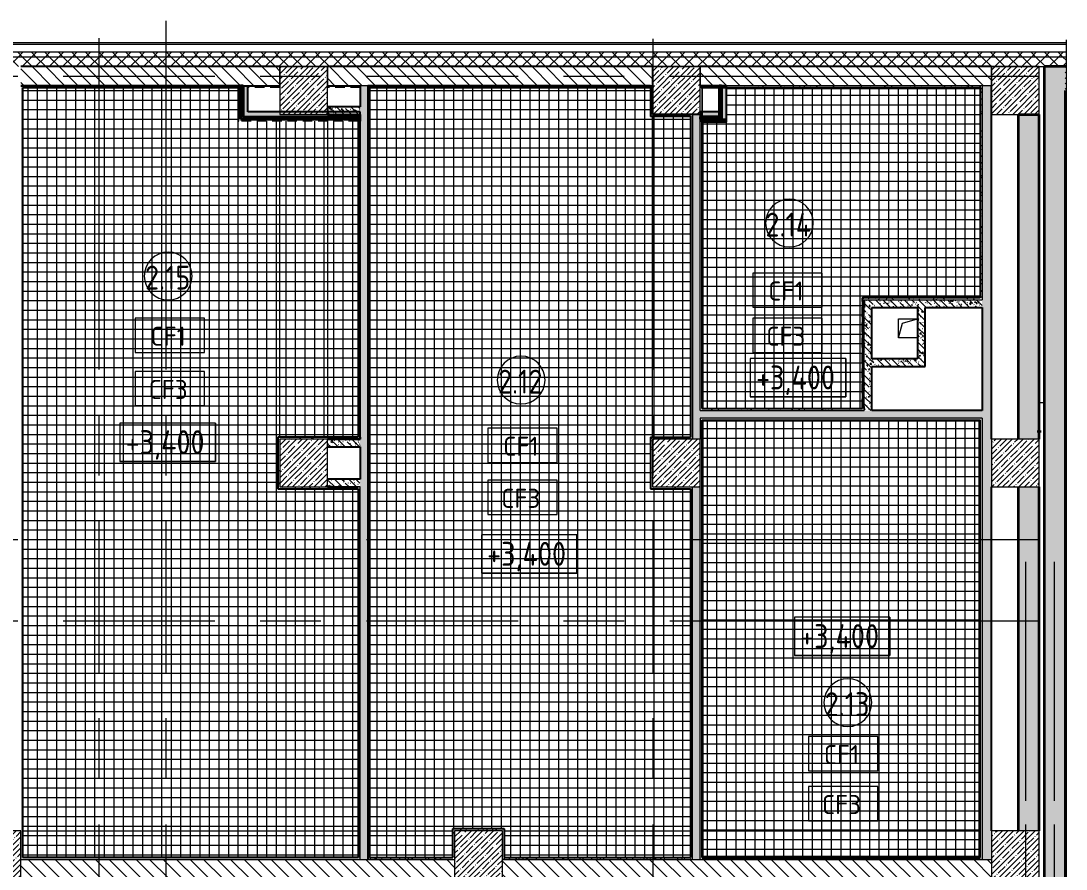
# Model space of a CAD drawing. Header units: millimetres. Extents: x 35146 to 234858, y -8553 to 29000.
# Drawn here: x 74040 to 84981, y 18700 to 27578 of the extents above; entities that cross this region are included whole.
import ezdxf

# ---------------------------------------------------------------- set-up
doc = ezdxf.new("R2010")
doc.units = ezdxf.units.MM
doc.linetypes.add('200_ШТРИХ__ш1_п0_6_', pattern=[160, 100, -60])
doc.linetypes.add('Осевая', pattern=[3175, 635, -476.25, 1587.5, -476.25])
for name, color, linetype, lineweight in [('0-1', 7, 'Continuous', 9), ('A-AREA-IDEN', 7, 'Continuous', 9), ('A-CLNG-IDEN', 7, 'Continuous', 9), ('A-DETL-GENF', 7, 'Continuous', 9), ('A-DETL-MBND', 7, '200_ШТРИХ__ш1_п0_6_', 9), ('A-FLOR', 7, 'Continuous', 9), ('A-WALL', 7, 'Continuous', 9), ('G-ANNO-DIMS', 7, 'Continuous', 9), ('I-WALL', 7, 'Continuous', 9), ('S-COLS', 7, 'Continuous', 9), ('Оси', 7, 'Continuous', 9), ('Оси-2', 7, 'Осевая', 9)]:
    doc.layers.add(name, color=color, linetype=linetype, lineweight=lineweight)
for name, color, linetype, lineweight, true_color in [('A-WALL-1', 7, 'Continuous', 25, 0x3c3c3c), ('A-WALL-2', 7, 'Continuous', 13, 0x3c3c3c), ('A-WALL-3', 7, 'Continuous', 35, 0x3c3c3c), ('A-WALL-FNSH-1', 7, 'Continuous', 9, 0x3c3c3c), ('A-WALL-FNSH-2', 7, 'Continuous', 13, 0x3c3c3c)]:
    doc.layers.add(name, color=color, linetype=linetype, lineweight=lineweight, true_color=true_color)
doc.styles.add('GOST Common', font='GOST_Common.ttf', dxfattribs={"width": 0.9, "height": 250})
doc.styles.add('GOST Common_1', font='GOST_Common.ttf', dxfattribs={"height": 200})
pattern_1 = [(45, (0, 0), (-57.02463, 57.02463), []), (45, (57.025, 0), (-57.02463, 57.02463), [100.806, -20.161, 3.353, -16.808])]
pattern_2 = [(135, (0, 0), (-70.71068, -70.71068), [])]
pattern_3 = [(135, (0, 0), (-75.43415, -75.43415), [106.68, -17.78, 3.556, -17.78]), (135, (0, 75.39), (-75.43415, -75.43415), []), (50, (0, 0), (127.52922, -11.15758), [13.335, -146.685]), (355, (0, 0), (-24.66966, 133.74002), [10.668, -117.348]), (100.451, (10.63, -0.93), (102.85973, 122.58178), [11.333, -124.663]), (46.184, (0, 35.56), (189.75516, -29.43036), [20.002, -220.027]), (96.636, (15.81, 33.1), (166.1822, 173.1996), [17, -186.995]), (351.184, (0, 35.56), (166.18393, 173.19757), [16.002, -176.022]), (21, (17.78, 26.67), (106.13027, -71.58603), [13.335, -146.685]), (326, (17.78, 26.67), (43.26188, 128.93175), [10.668, -117.348]), (71.451, (26.62, 20.7), (149.39198, 57.34505), [11.333, -124.663]), (37.5, (0, 0), (2.162228, 59.188357), [3.353, -112.573, 3.353, -115.773, -117.793]), (37.5, (0, 0), (2.162228, 59.188357), [-235.052, 3.353, -114.44]), (7.5, (0, 0), (46.773857, 70.126152), [3.353, -64.567, 3.353, -109.906, -44.894]), (7.5, (0, 0), (46.773857, 70.126152), [-181.178, 3.353, -41.542]), (327.5, (-39.65, 0), (94.91367, -4.010093), [3.353, -41.097, 3.353, -135.331, -184.023]), (327.5, (-39.65, 0), (94.91367, -4.010093), [-183.134, 3.353, -180.67]), (317.5, (-57.43, 0), (103.69057, 17.79882), [3.353, -54.432, 3.353, -88.748, -130.683]), (317.5, (-57.43, 0), (103.69057, 17.79882), [-149.885, 3.353, -127.33])]
pattern_4 = [(45, (0, 0), (-70.71068, 70.71068), []), (135, (0, 0), (-70.71068, -70.71068), [])]
pattern_5 = [(0, (0, 0), (121.92, 30.48), [10.058, -81.382, 10.058, -81.382, -487.68]), (0, (0, 0), (121.92, 30.48), [-182.88, 10.058, -172.822, 10.058, -81.382, -213.36]), (0, (0, 0), (121.92, 30.48), [-457.2, 10.058, -50.902, 10.058, -142.342]), (120, (45.72, 15.24), (-87.356454, 90.345817), [10.058, -81.382, 10.058, -81.382, -487.68]), (120, (45.72, 15.24), (-87.356454, 90.345817), [-182.88, 10.058, -172.822, 10.058, -81.382, -213.36]), (120, (45.72, 15.24), (-87.356454, 90.345817), [-457.2, 10.058, -50.902, 10.058, -142.342]), (240, (60.96, 76.2), (-34.563546, -120.825817), [10.058, -81.382, 10.058, -81.382, -487.68]), (240, (60.96, 76.2), (-34.563546, -120.825817), [-182.88, 10.058, -172.822, 10.058, -81.382, -213.36]), (240, (60.96, 76.2), (-34.563546, -120.825817), [-457.2, 10.058, -50.902, 10.058, -142.342])]
pattern_6 = [(45, (0, 0), (-106.06602, 106.06602), []), (135, (0, 0), (-106.06602, -106.06602), [])]

# ---------------------------------------------------------------- blocks, each defined once
blk = doc.blocks.new('BSC_Колонна _Прямоугольная - 500х500-23287078-План потолков с обозначением видов отделки и геометрии 2 этажа в осях 12-23')
at = {"layer": 'S-COLS'}
h = blk.add_hatch(dxfattribs=at)
h.set_pattern_fill('FP_18', color=256, style=0, pattern_type=2)
h.set_pattern_definition([(45, (-84450, -22950), (-57.02463, 57.02463), []), (45, (-84392.975, -22950), (-57.02463, 57.02463), [100.806, -20.161, 3.353, -16.808])])
h.paths.add_polyline_path([(-250, -250), (250, -250), (250, 250), (-250, 250)])
for p, q in [((250, 250), (-250, 250)), ((-250, 250), (-250, -250)), ((250, -250), (250, 250)), ((-250, -250), (250, -250))]:
    blk.add_line(p, q, dxfattribs=at)
blk = doc.blocks.new('BSC_Колонна _Прямоугольная - 500х500-V21-План потолков с обозначением видов отделки и геометрии 2 этажа в осях 12-23')
at = {"layer": 'S-COLS'}
h = blk.add_hatch(dxfattribs=at)
h.set_pattern_fill('FP_30', color=256, style=0, pattern_type=2)
h.set_pattern_definition([(45, (-77000, -22950), (-57.02463, 57.02463), []), (45, (-76942.975, -22950), (-57.02463, 57.02463), [100.806, -20.161, 3.353, -16.808])])
h.paths.add_polyline_path([(-250, -250), (250, -250), (250, 250), (-250, 250)])
for p, q in [((250, 250), (-250, 250)), ((-250, 250), (-250, -250)), ((250, -250), (250, 250)), ((-250, -250), (250, -250))]:
    blk.add_line(p, q, dxfattribs=at)
blk = doc.blocks.new('BSC_Колонна _Прямоугольная - 500х500-V30-План потолков с обозначением видов отделки и геометрии 2 этажа в осях 12-23')
at = {"layer": 'S-COLS'}
h = blk.add_hatch(dxfattribs=at)
h.set_pattern_fill('FP_39', color=256, style=0, pattern_type=2)
h.set_pattern_definition([(45, (-73790, -18850), (-57.02463, 57.02463), []), (45, (-73732.975, -18850), (-57.02463, 57.02463), [100.806, -20.161, 3.353, -16.808])])
h.paths.add_polyline_path([(-250, -250), (250, -250), (250, 250), (-250, 250), (-250, 14)])
for p, q in [((250, 250), (-250, 250)), ((-250, 250), (-250, -250)), ((250, -250), (250, 250)), ((-250, -250), (250, -250))]:
    blk.add_line(p, q, dxfattribs=at)
blk = doc.blocks.new('BSC_Колонна _Прямоугольная - 500х500-V31-План потолков с обозначением видов отделки и геометрии 2 этажа в осях 12-23')
at = {"layer": 'S-COLS'}
h = blk.add_hatch(dxfattribs=at)
h.set_pattern_fill('FP_40', color=256, style=0, pattern_type=2)
h.set_pattern_definition([(45, (-78830, -18850), (-57.02463, 57.02463), []), (45, (-78772.975, -18850), (-57.02463, 57.02463), [100.806, -20.161, 3.353, -16.808])])
h.paths.add_polyline_path([(-250, -250), (250, -250), (250, 250), (-250, 250)])
for p, q in [((250, 250), (-250, 250)), ((-250, 250), (-250, -250)), ((250, -250), (250, 250)), ((-250, -250), (250, -250))]:
    blk.add_line(p, q, dxfattribs=at)
blk = doc.blocks.new('BSC_Колонна _Прямоугольная - 500х500-V32-План потолков с обозначением видов отделки и геометрии 2 этажа в осях 12-23')
at = {"layer": 'S-COLS'}
h = blk.add_hatch(dxfattribs=at)
h.set_pattern_fill('FP_41', color=256, style=0, pattern_type=2)
h.set_pattern_definition([(45, (-84450, -18850), (-57.02463, 57.02463), []), (45, (-84392.975, -18850), (-57.02463, 57.02463), [100.806, -20.161, 3.353, -16.808])])
h.paths.add_polyline_path([(-250, -250), (250, -250), (250, 250), (-250, 250), (-250, 14)])
for p, q in [((250, 250), (-250, 250)), ((-250, 250), (-250, -250)), ((250, -250), (250, 250)), ((-250, -250), (250, -250))]:
    blk.add_line(p, q, dxfattribs=at)
blk = doc.blocks.new('BSC_Колонна _Прямоугольная - 500х500-V33-План потолков с обозначением видов отделки и геометрии 2 этажа в осях 12-23')
at = {"layer": 'S-COLS'}
h = blk.add_hatch(dxfattribs=at)
h.set_pattern_fill('FP_42', color=256, style=0, pattern_type=2)
h.set_pattern_definition([(45, (-80900, -22950), (-57.02463, 57.02463), []), (45, (-80842.975, -22950), (-57.02463, 57.02463), [100.806, -20.161, 3.353, -16.808])])
h.paths.add_polyline_path([(-250, -250), (250, -250), (250, 250), (-250, 250)])
for p, q in [((250, 250), (-250, 250)), ((-250, 250), (-250, -250)), ((250, -250), (250, 250)), ((-250, -250), (250, -250))]:
    blk.add_line(p, q, dxfattribs=at)
blk = doc.blocks.new('DET_L_Линия разрыва - М100-V36-План потолков с обозначением видов отделки и геометрии 2 этажа в осях 12-23')
at = {"layer": 'A-DETL-GENF'}
blk.add_line((24080, 0), (12340, 0), dxfattribs=at)
blk = doc.blocks.new('Марка_Помещения - Номер-25198446-План потолков с обозначением видов отделки и геометрии 2 этажа в осях 12-23')
at = {"layer": 'A-AREA-IDEN'}
for start, end in [(360, 180), (180, 360)]:
    blk.add_arc((0, 0), 2.5, start, end, dxfattribs=at)
blk = doc.blocks.new('М_потолков - Марка_ Имя типа-25382930-План потолков с обозначением видов отделки и геометрии 2 этажа в осях 12-23')
at = {"layer": 'A-CLNG-IDEN'}
for p, q in [((3.625, 1.984375), (-3.625, 1.984375)), ((-3.625, 1.984375), (-3.625, -1.59375)), ((3.625, -1.59375), (3.625, 1.984375)), ((-3.625, -1.59375), (3.625, -1.59375))]:
    blk.add_line(p, q, dxfattribs=at)
blk = doc.blocks.new('Высотные отметки - 10х4_h_-17668695-План потолков с обозначением видов отделки и геометрии 2 этажа в осях 12-23')
at = {"layer": 'G-ANNO-DIMS'}
for p, q in [((-5, 4), (-5, 0)), ((5, 4), (-5, 4)), ((5, 4), (-5, 4)), ((-5, 4), (-5, 0)), ((5, 4), (5, 0)), ((5, 0), (5, 4)), ((5, 0), (-5, 0)), ((-5, 0), (5, 0))]:
    blk.add_line(p, q, dxfattribs=at)

msp = doc.modelspace()

# ---------------------------------------------------------------- hatches: boundary and pattern name
at = {"layer": 'A-DETL-MBND'}
h = msp.add_hatch(dxfattribs=at)
h.set_pattern_fill('FP_59', color=256, style=0, pattern_type=2)
h.set_pattern_definition([(270, (75815, 22850), (100, 6e-15), []), (0, (75815, 22850), (0, 100), [])])
h.paths.add_polyline_path([(77569, 18821), (77569, 22679), (76729, 22679), (76729, 23221), (77569, 23221), (77569, 26530), (76320, 26530), (76320, 26879), (74061, 26879), (74061, 18821), (76412.8, 18821)])
h = msp.add_hatch(dxfattribs=at)
h.set_pattern_fill('FP_58', color=256, style=0, pattern_type=2)
h.set_pattern_definition([(270, (79370, 22850), (100, 6e-15), []), (0, (79370, 22850), (0, 100), [])])
h.paths.add_polyline_path([(80810.5, 18821), (81049, 18821), (81049, 22679), (80629, 22679), (80629, 23221), (81049, 23221), (81049, 26579), (80629, 26579), (80629, 26879), (77691, 26879), (77691, 18821), (78559, 18822.1), (78559, 19121), (79101, 19121), (79101, 18821), (79344.6, 18821)])
h = msp.add_hatch(dxfattribs=at)
h.set_pattern_fill('FP_64', color=256, style=0, pattern_type=2)
h.set_pattern_definition([(270, (82625.36, 25200), (100, 6e-15), []), (0, (82625.36, 25200), (0, 100), [])])
h.paths.add_polyline_path([(82847.5, 23521), (82847.5, 24681), (84079.7, 24681), (84079.7, 26879), (84069.7, 26879), (84069.7, 26869), (81431, 26869), (81430, 26519), (81181, 26519), (81181, 23521), (82276.5, 23521)])
h = msp.add_hatch(dxfattribs=at)
h.set_pattern_fill('FP_63', color=256, style=0, pattern_type=2)
h.set_pattern_definition([(270, (82625.36, 21110), (100, 6e-15), []), (0, (82625.36, 21110), (0, 100), [])])
h.paths.add_polyline_path([(83742.4, 18831), (84069.7, 18831), (84069.7, 23389), (81181, 23389), (81181, 18831), (82276.5, 18831)])
at = {"layer": 'A-WALL'}
h = msp.add_hatch(dxfattribs=at)
h.set_pattern_fill('FP_20', color=256, style=0, pattern_type=2)
h.set_pattern_definition(pattern_4)
h.paths.add_polyline_path([(84980.7, 27200), (84980.7, 27250), (42010, 27250), (42010, 27200), (82276.5, 27200)])
h = msp.add_hatch(dxfattribs=at)
h.set_pattern_fill('FP_20', color=256, style=0, pattern_type=2)
h.set_pattern_definition(pattern_4)
h.paths.add_polyline_path([(84980.7, 27100), (84980.7, 27200), (42060, 27200), (42060, 27100), (84200, 27100)])
at = {"layer": 'I-WALL'}
h = msp.add_hatch(dxfattribs=at)
h.set_pattern_fill('FP_19', color=256, style=0, pattern_type=2)
h.set_pattern_definition(pattern_2)
h.paths.add_polyline_path([(81177, 26900), (84200, 26900), (84200, 27100), (81150, 27100), (81150, 26900)])
h.paths.add_polyline_path([(80629, 26900), (80650, 26900), (80650, 27100), (77250, 27100), (77250, 26900), (79344.6, 26900)])
h.paths.add_polyline_path([(74946.9, 26900), (76750, 26900), (76750, 27100), (74040, 27100), (74040, 26900), (74213.9, 26900)])
h.paths.add_polyline_path([(73509, 26900), (73540, 26900), (73540, 27100), (70810, 27100), (70810, 26900), (73481, 26900)])
h.paths.add_polyline_path([(70310, 26900), (70310, 27100), (66760, 27100), (66760, 26900), (69816.2, 26900)])
h.paths.add_polyline_path([(66160, 26900), (66160, 27100), (50364.8, 27100), (50364.8, 26900), (64685.5, 26900)])
h = msp.add_hatch(dxfattribs=at)
h.set_pattern_fill('FP_17', color=256, style=0, pattern_type=2)
h.set_pattern_definition(pattern_1)
h.paths.add_polyline_path([(84970, 18370), (84970, 27100), (84750, 27100), (84750, 18370)])
h = msp.add_hatch(dxfattribs=at)
h.set_pattern_fill('FP_17', color=256, style=0, pattern_type=2)
h.set_pattern_definition(pattern_1)
h.paths.add_polyline_path([(84980.7, 26850), (84980.7, 27100), (84970, 27100), (84970, 26850)])
h = msp.add_hatch(dxfattribs=at)
h.set_pattern_fill('FP_45', color=256, style=0, pattern_type=2)
h.set_pattern_definition(pattern_5)
h.paths.add_polyline_path([(74946.9, 26880), (76340, 26880), (76340, 26900), (74040, 26900), (74040, 26880), (74213.9, 26880)])
h = msp.add_hatch(dxfattribs=at)
h.set_pattern_fill('FP_45', color=256, style=0, pattern_type=2)
h.set_pattern_definition(pattern_5)
h.paths.add_polyline_path([(74060, 18800), (74060, 26880), (74040, 26880), (74040, 18800)])
h = msp.add_hatch(dxfattribs=at)
h.set_pattern_fill('FP_55', color=256, style=0, pattern_type=2)
h.set_pattern_definition(pattern_6)
h.paths.add_polyline_path([(76340, 26562.5), (76352.5, 26562.5), (76352.5, 26900), (76340, 26900), (76340, 26575)])
h = msp.add_hatch(dxfattribs=at)
h.set_pattern_fill('FP_55', color=256, style=0, pattern_type=2)
h.set_pattern_definition(pattern_6)
h.paths.add_polyline_path([(76365, 26575), (76365, 26900), (76352.5, 26900), (76352.5, 26575)])
for points in [[(76365, 26625), (76415, 26625), (76415, 26900), (76365, 26900)], [(81425, 26550), (81425, 26900), (81375, 26900), (81375, 26550)], [(77145.8, 26575), (77590, 26575), (77590, 26625), (76365, 26625), (76365, 26575), (76412.8, 26575)], [(81150, 26575), (81350, 26575), (81350, 26625), (81150, 26625)]]:
    msp.add_hatch(color=256, dxfattribs=at).paths.add_polyline_path(points)
h = msp.add_hatch(dxfattribs=at)
h.set_pattern_fill('FP_24', color=256, style=0, pattern_type=2)
h.set_pattern_definition(pattern_3)
h.paths.add_polyline_path([(77590, 18800), (77670, 18800), (77670, 26900), (77590, 26900), (77590, 18820)])
h = msp.add_hatch(dxfattribs=at)
h.set_pattern_fill('FP_45', color=256, style=0, pattern_type=2)
h.set_pattern_definition(pattern_5)
h.paths.add_polyline_path([(79344.6, 26880), (80630, 26880), (80630, 26900), (77670, 26900), (77670, 26880), (77878.7, 26880)])
h = msp.add_hatch(dxfattribs=at)
h.set_pattern_fill('FP_45', color=256, style=0, pattern_type=2)
h.set_pattern_definition(pattern_5)
h.paths.add_polyline_path([(77690, 18800), (77690, 26900), (77670, 26900), (77670, 18800)])
h = msp.add_hatch(dxfattribs=at)
h.set_pattern_fill('FP_45', color=256, style=0, pattern_type=2)
h.set_pattern_definition(pattern_5)
h.paths.add_polyline_path([(80650, 26600), (80650, 26900), (80630, 26900), (80630, 26600)])
h = msp.add_hatch(dxfattribs=at)
h.set_pattern_fill('FP_55', color=256, style=0, pattern_type=2)
h.set_pattern_definition(pattern_6)
h.paths.add_polyline_path([(81362.5, 26575), (81362.5, 26900), (81350, 26900), (81350, 26575)])
h = msp.add_hatch(dxfattribs=at)
h.set_pattern_fill('FP_55', color=256, style=0, pattern_type=2)
h.set_pattern_definition(pattern_6)
h.paths.add_polyline_path([(81362.5, 26562.5), (81375, 26562.5), (81375, 26900), (81362.5, 26900), (81362.5, 26575)])
h = msp.add_hatch(dxfattribs=at)
h.set_pattern_fill('FP_45', color=256, style=0, pattern_type=2)
h.set_pattern_definition(pattern_5)
h.paths.add_polyline_path([(84080.7, 26880), (84080.7, 26900), (81425, 26900), (81425, 26880), (83742.4, 26880)])
h = msp.add_hatch(dxfattribs=at)
h.set_pattern_fill('FP_45', color=256, style=0, pattern_type=2)
h.set_pattern_definition(pattern_5)
h.paths.add_polyline_path([(84100.7, 24660), (84100.7, 26900), (84080.7, 26900), (84080.7, 24660)])
h = msp.add_hatch(dxfattribs=at)
h.set_pattern_fill('FP_24', color=256, style=0, pattern_type=2)
h.set_pattern_definition(pattern_3)
h.paths.add_polyline_path([(84200, 18800), (84200, 26900), (84100.7, 26900), (84100.7, 18800)])
h = msp.add_hatch(dxfattribs=at)
h.set_pattern_fill('FP_24', color=256, style=0, pattern_type=2)
h.set_pattern_definition(pattern_3)
h.paths.add_polyline_path([(77250, 26600), (77590, 26600), (77590, 26680), (77250, 26680)])
h = msp.add_hatch(dxfattribs=at)
h.set_pattern_fill('FP_45', color=256, style=0, pattern_type=2)
h.set_pattern_definition(pattern_5)
h.paths.add_polyline_path([(81050, 26580), (81050, 26600), (80630, 26600), (80630, 26580), (81049, 26580)])
h = msp.add_hatch(dxfattribs=at)
h.set_pattern_fill('FP_45', color=256, style=0, pattern_type=2)
h.set_pattern_definition(pattern_5)
h.paths.add_polyline_path([(81070, 23200), (81070, 26600), (81050, 26600), (81050, 23200)])
h = msp.add_hatch(dxfattribs=at)
h.set_pattern_fill('FP_24', color=256, style=0, pattern_type=2)
h.set_pattern_definition(pattern_3)
h.paths.add_polyline_path([(81070, 23200), (81150, 23200), (81150, 26600), (81070, 26600), (81070, 23496.1)])
h = msp.add_hatch(dxfattribs=at)
h.set_pattern_fill('FP_17', color=256, style=0, pattern_type=2)
h.set_pattern_definition(pattern_1)
h.paths.add_polyline_path([(84700, 15150), (84700, 15181.2), (84680.7, 15190.9), (84700, 15200.6), (84700, 15530), (84480, 15530), (84480, 15150), (84680.7, 15150)])
h.paths.add_polyline_path([(84700, 18570), (84700, 18600), (84480, 18600), (84480, 18570)])
h.paths.add_polyline_path([(84700, 19100), (84700, 22700), (84480, 22700), (84480, 19100), (84488.5, 19100)])
h.paths.add_polyline_path([(84700, 23200), (84700, 26600), (84480, 26600), (84480, 23200), (84604.1, 23200)])
h = msp.add_hatch(dxfattribs=at)
h.set_pattern_fill('FP_55', color=256, style=0, pattern_type=2)
h.set_pattern_definition(pattern_6)
h.paths.add_polyline_path([(77145.8, 26550), (77590, 26550), (77590, 26562.5), (76340, 26562.5), (76340, 26550), (76412.8, 26550)])
h = msp.add_hatch(dxfattribs=at)
h.set_pattern_fill('FP_55', color=256, style=0, pattern_type=2)
h.set_pattern_definition(pattern_6)
h.paths.add_polyline_path([(77145.8, 26562.5), (77590, 26562.5), (77590, 26575), (76352.5, 26575), (76352.5, 26562.5), (76412.8, 26562.5)])
h = msp.add_hatch(dxfattribs=at)
h.set_pattern_fill('FP_45', color=256, style=0, pattern_type=2)
h.set_pattern_definition(pattern_5)
h.paths.add_polyline_path([(77590, 23220), (77590, 26530), (77570, 26530), (77570, 23220)])
h = msp.add_hatch(dxfattribs=at)
h.set_pattern_fill('FP_55', color=256, style=0, pattern_type=2)
h.set_pattern_definition(pattern_6)
h.paths.add_polyline_path([(81362.5, 26562.5), (81362.5, 26575), (81150, 26575), (81150, 26562.5), (81177, 26562.5)])
h = msp.add_hatch(dxfattribs=at)
h.set_pattern_fill('FP_55', color=256, style=0, pattern_type=2)
h.set_pattern_definition(pattern_6)
h.paths.add_polyline_path([(81375, 26550), (81375, 26562.5), (81150, 26562.5), (81150, 26550), (81177, 26550)])
h = msp.add_hatch(dxfattribs=at)
h.set_pattern_fill('FP_45', color=256, style=0, pattern_type=2)
h.set_pattern_definition(pattern_5)
h.paths.add_polyline_path([(81150, 23500), (81170, 23500), (81170, 26530), (81150, 26530), (81150, 24654.2)])
h = msp.add_hatch(dxfattribs=at)
h.set_pattern_fill('FP_45', color=256, style=0, pattern_type=2)
h.set_pattern_definition(pattern_5)
h.paths.add_polyline_path([(82848.5, 23520), (82868.5, 23520), (82868.5, 24680), (82848.5, 24680), (82848.5, 23521)])
h = msp.add_hatch(dxfattribs=at)
h.set_pattern_fill('FP_45', color=256, style=0, pattern_type=2)
h.set_pattern_definition(pattern_5)
h.paths.add_polyline_path([(82868.5, 24660), (84080.7, 24660), (84080.7, 24680), (82868.5, 24680)])
h = msp.add_hatch(dxfattribs=at)
h.set_pattern_fill('FP_24', color=256, style=0, pattern_type=2)
h.set_pattern_definition(pattern_3)
h.paths.add_polyline_path([(83425.1, 24580), (84100.7, 24580), (84100.7, 24660), (82868.5, 24660), (82868.5, 24580), (83009.4, 24580)])
h = msp.add_hatch(dxfattribs=at)
h.set_pattern_fill('FP_24', color=256, style=0, pattern_type=2)
h.set_pattern_definition(pattern_3)
h.paths.add_polyline_path([(82868.5, 23500), (82948.5, 23500), (82948.5, 24580), (82868.5, 24580), (82868.5, 23520)])
h = msp.add_hatch(dxfattribs=at)
h.set_pattern_fill('FP_24', color=256, style=0, pattern_type=2)
h.set_pattern_definition(pattern_3)
h.paths.add_polyline_path([(83425.1, 24040), (83505.1, 24040), (83505.1, 24580), (83425.1, 24580)])
h = msp.add_hatch(dxfattribs=at)
h.set_pattern_fill('FP_24', color=256, style=0, pattern_type=2)
h.set_pattern_definition(pattern_3)
h.paths.add_polyline_path([(83505.1, 23960), (83505.1, 24040), (82948.5, 24040), (82948.5, 23960), (83009.4, 23960)])
h = msp.add_hatch(dxfattribs=at)
h.set_pattern_fill('FP_17', color=256, style=0, pattern_type=2)
h.set_pattern_definition(pattern_1)
h.paths.add_polyline_path([(84980.7, 23430), (84980.7, 23680), (84970, 23680), (84970, 23430)])
h = msp.add_hatch(dxfattribs=at)
h.set_pattern_fill('FP_24', color=256, style=0, pattern_type=2)
h.set_pattern_definition(pattern_3)
h.paths.add_polyline_path([(81543.5, 23420), (84100.7, 23420), (84100.7, 23500), (81150, 23500), (81150, 23420)])
h = msp.add_hatch(dxfattribs=at)
h.set_pattern_fill('FP_45', color=256, style=0, pattern_type=2)
h.set_pattern_definition(pattern_5)
h.paths.add_polyline_path([(84069.7, 23400), (84080.7, 23400), (84080.7, 23420), (81150, 23420), (81150, 23400), (83742.4, 23400)])
h = msp.add_hatch(dxfattribs=at)
h.set_pattern_fill('FP_45', color=256, style=0, pattern_type=2)
h.set_pattern_definition(pattern_5)
h.paths.add_polyline_path([(81170, 23500), (82868.5, 23500), (82868.5, 23520), (81170, 23520)])
h = msp.add_hatch(dxfattribs=at)
h.set_pattern_fill('FP_45', color=256, style=0, pattern_type=2)
h.set_pattern_definition(pattern_5)
h.paths.add_polyline_path([(84100.7, 18800), (84100.7, 23420), (84080.7, 23420), (84080.7, 18800)])
h = msp.add_hatch(dxfattribs=at)
h.set_pattern_fill('FP_45', color=256, style=0, pattern_type=2)
h.set_pattern_definition(pattern_5)
h.paths.add_polyline_path([(84970, 23410), (84980.7, 23410), (84980.7, 23430), (84970, 23430)])
h = msp.add_hatch(dxfattribs=at)
h.set_pattern_fill('FP_45', color=256, style=0, pattern_type=2)
h.set_pattern_definition(pattern_5)
h.paths.add_polyline_path([(84980.7, 18370), (84980.7, 23430), (84970, 23430), (84970, 18370)])
h = msp.add_hatch(dxfattribs=at)
h.set_pattern_fill('FP_45', color=256, style=0, pattern_type=2)
h.set_pattern_definition(pattern_5)
h.paths.add_polyline_path([(81150, 18800), (81170, 18800), (81170, 23400), (81150, 23400), (81150, 18863.6)])
h = msp.add_hatch(dxfattribs=at)
h.set_pattern_fill('FP_45', color=256, style=0, pattern_type=2)
h.set_pattern_definition(pattern_5)
h.paths.add_polyline_path([(76730, 22700), (76750, 22700), (76750, 23220), (76730, 23220), (76730, 23200)])
h = msp.add_hatch(dxfattribs=at)
h.set_pattern_fill('FP_45', color=256, style=0, pattern_type=2)
h.set_pattern_definition(pattern_5)
h.paths.add_polyline_path([(77590, 23200), (77590, 23220), (76750, 23220), (76750, 23200), (77250, 23200)])
h = msp.add_hatch(dxfattribs=at)
h.set_pattern_fill('FP_24', color=256, style=0, pattern_type=2)
h.set_pattern_definition(pattern_3)
h.paths.add_polyline_path([(77590, 23120), (77590, 23200), (77250, 23200), (77250, 23120)])
h = msp.add_hatch(dxfattribs=at)
h.set_pattern_fill('FP_45', color=256, style=0, pattern_type=2)
h.set_pattern_definition(pattern_5)
h.paths.add_polyline_path([(80630, 22700), (80650, 22700), (80650, 23220), (80630, 23220), (80630, 23200)])
h = msp.add_hatch(dxfattribs=at)
h.set_pattern_fill('FP_45', color=256, style=0, pattern_type=2)
h.set_pattern_definition(pattern_5)
h.paths.add_polyline_path([(81050, 23200), (81050, 23220), (80650, 23220), (80650, 23200), (80810.5, 23200)])
h = msp.add_hatch(dxfattribs=at)
h.set_pattern_fill('FP_24', color=256, style=0, pattern_type=2)
h.set_pattern_definition(pattern_3)
h.paths.add_polyline_path([(77590, 22700), (77590, 22780), (77250, 22780), (77250, 22700), (77570, 22700)])
h = msp.add_hatch(dxfattribs=at)
h.set_pattern_fill('FP_45', color=256, style=0, pattern_type=2)
h.set_pattern_definition(pattern_5)
h.paths.add_polyline_path([(77250, 22680), (77570, 22680), (77570, 22700), (76730, 22700), (76730, 22680), (76750, 22680)])
h = msp.add_hatch(dxfattribs=at)
h.set_pattern_fill('FP_45', color=256, style=0, pattern_type=2)
h.set_pattern_definition(pattern_5)
h.paths.add_polyline_path([(77590, 18820), (77590, 22700), (77570, 22700), (77570, 18820)])
h = msp.add_hatch(dxfattribs=at)
h.set_pattern_fill('FP_45', color=256, style=0, pattern_type=2)
h.set_pattern_definition(pattern_5)
h.paths.add_polyline_path([(80810.5, 22680), (81050, 22680), (81050, 22700), (80630, 22700), (80630, 22680), (80650, 22680)])
h = msp.add_hatch(dxfattribs=at)
h.set_pattern_fill('FP_45', color=256, style=0, pattern_type=2)
h.set_pattern_definition(pattern_5)
h.paths.add_polyline_path([(81070, 18820), (81070, 22700), (81050, 22700), (81050, 18820)])
h = msp.add_hatch(dxfattribs=at)
h.set_pattern_fill('FP_24', color=256, style=0, pattern_type=2)
h.set_pattern_definition(pattern_3)
h.paths.add_polyline_path([(81070, 18800), (81150, 18800), (81150, 22700), (81070, 22700), (81070, 18820)])
h = msp.add_hatch(dxfattribs=at)
h.set_pattern_fill('FP_45', color=256, style=0, pattern_type=2)
h.set_pattern_definition(pattern_5)
h.paths.add_polyline_path([(78580, 18820), (78580, 19120), (78560, 19120), (78560, 18820)])
h = msp.add_hatch(dxfattribs=at)
h.set_pattern_fill('FP_45', color=256, style=0, pattern_type=2)
h.set_pattern_definition(pattern_5)
h.paths.add_polyline_path([(79100, 19100), (79100, 19120), (78580, 19120), (78580, 19100), (79080, 19100)])
h = msp.add_hatch(dxfattribs=at)
h.set_pattern_fill('FP_45', color=256, style=0, pattern_type=2)
h.set_pattern_definition(pattern_5)
h.paths.add_polyline_path([(79100, 18800), (79100, 19100), (79080, 19100), (79080, 18800)])
h = msp.add_hatch(dxfattribs=at)
h.set_pattern_fill('FP_45', color=256, style=0, pattern_type=2)
h.set_pattern_definition(pattern_5)
h.paths.add_polyline_path([(77590, 18800), (77590, 18820), (74060, 18820), (74060, 18800), (76412.8, 18800)])
h = msp.add_hatch(dxfattribs=at)
h.set_pattern_fill('FP_45', color=256, style=0, pattern_type=2)
h.set_pattern_definition(pattern_5)
h.paths.add_polyline_path([(77878.7, 18800), (78580, 18800), (78580, 18820), (77690, 18820), (77690, 18800)])
h = msp.add_hatch(dxfattribs=at)
h.set_pattern_fill('FP_45', color=256, style=0, pattern_type=2)
h.set_pattern_definition(pattern_5)
h.paths.add_polyline_path([(80810.5, 18800), (81070, 18800), (81070, 18820), (79100, 18820), (79100, 18800), (79344.6, 18800)])
h = msp.add_hatch(dxfattribs=at)
h.set_pattern_fill('FP_45', color=256, style=0, pattern_type=2)
h.set_pattern_definition(pattern_5)
h.paths.add_polyline_path([(83742.4, 18800), (84080.7, 18800), (84080.7, 18820), (81170, 18820), (81170, 18800), (82276.5, 18800)])
h = msp.add_hatch(dxfattribs=at)
h.set_pattern_fill('FP_19', color=256, style=0, pattern_type=2)
h.set_pattern_definition(pattern_2)
h.paths.add_polyline_path([(84200, 18600), (84200, 18800), (79080, 18800), (79080, 18600), (83742.4, 18600)])
h.paths.add_polyline_path([(77878.7, 18600), (78580, 18600), (78580, 18800), (74040, 18799.5), (74040, 18600), (76412.8, 18600)])
h.paths.add_polyline_path([(73540, 18600), (73540, 18800), (66760, 18800), (66760, 18600), (73481, 18600)])
at = {"layer": 'S-COLS'}
h = msp.add_hatch(dxfattribs=at)
h.set_pattern_fill('FP_17', color=256, style=0, pattern_type=2)
h.set_pattern_definition(pattern_1)
h.paths.add_polyline_path([(77145.8, 26600), (77250, 26600), (77250, 27100), (76750, 27100), (76750, 26600)])
h = msp.add_hatch(dxfattribs=at)
h.set_pattern_fill('FP_17', color=256, style=0, pattern_type=2)
h.set_pattern_definition(pattern_1)
h.paths.add_polyline_path([(80650, 26600), (81150, 26600), (81150, 27100), (80650, 27100), (80650, 26900)])
h = msp.add_hatch(dxfattribs=at)
h.set_pattern_fill('FP_17', color=256, style=0, pattern_type=2)
h.set_pattern_definition(pattern_1)
h.paths.add_polyline_path([(84200, 26600), (84700, 26600), (84700, 27100), (84200, 27100), (84200, 26900)])

# ---------------------------------------------------------------- linework, layer by layer
at = {"layer": '0-1'}
for p, q in [((83225.1, 24259.9), (83266.5, 24414.5)), ((83266.5, 24414.5), (83425.1, 24459.9))]:
    msp.add_line(p, q, dxfattribs=at)
at = {"layer": 'A-DETL-MBND'}
for p, q in [((76320, 26879), (74061, 26879)), ((74061, 26879), (74061, 18821)), ((76320, 26530), (76320, 26880)), ((76750, 26880), (76415, 26880)), ((77590, 26880), (77250, 26880)), ((80629, 26879), (77691, 26879)), ((77691, 26879), (77691, 18821)), ((80629, 26579), (80629, 26879)), ((81350, 26880), (81150, 26880)), ((84079.7, 26879), (84069.7, 26879)), ((84079.7, 24681), (84079.7, 26879)), ((77570, 26530), (76320, 26530)), ((77569, 23221), (77569, 26530)), ((81049, 26579), (80629, 26579)), ((81049, 23221), (81049, 26579)), ((82847.5, 24681), (84079.7, 24681)), ((82847.5, 23521), (82847.5, 24681)), ((81181, 23521), (82847.5, 23521)), ((76729, 23221), (77569, 23221)), ((76729, 22679), (76729, 23221)), ((76730, 23221), (76730, 23220)), ((76730, 23221), (77570, 23221)), ((77569, 23221), (77570, 23221)), ((80629, 22679), (80629, 23221)), ((80629, 23221), (81049, 23221)), ((76729, 22680), (76729, 22679)), ((76729, 22680), (76730, 22680)), ((77569, 22679), (76729, 22679)), ((77569, 22679), (76729, 22679)), ((77569, 18821), (77569, 22680)), ((81049, 22679), (80629, 22679)), ((81049, 18821), (81049, 22679)), ((78559, 18822.1), (78559, 19121)), ((78559, 19121), (79101, 19121)), ((79101, 19121), (79101, 18821)), ((74061, 18821), (77570, 18821)), ((77691, 18821), (78559, 18821)), ((79101, 18821), (81049, 18821))]:
    msp.add_line(p, q, dxfattribs=at)
at = {"layer": 'A-FLOR'}
for p, q in [((76750, 23220), (76750, 26550)), ((77250, 26550), (77250, 23220)), ((80650, 23220), (80650, 26580)), ((83225.1, 24459.9), (83425.1, 24459.9)), ((83225.1, 24259.9), (83225.1, 24459.9)), ((83425.1, 24259.9), (83225.1, 24259.9)), ((84750, 23580), (84700, 23580)), ((74060, 19100), (77570, 19100)), ((77690, 19100), (78560, 19100)), ((79100, 19100), (81050, 19100)), ((81181, 19100), (84069.7, 19100))]:
    msp.add_line(p, q, dxfattribs=at)
at = {"layer": 'A-WALL'}
for p, q in [((84980.7, 27250), (42010, 27250)), ((84980.7, 27200), (42060, 27200)), ((76750, 26900), (76750, 27100)), ((77250, 27100), (77250, 26900)), ((80650, 26900), (80650, 27100)), ((81150, 27100), (81150, 26900)), ((84200, 26900), (84200, 27100)), ((76352.5, 26900), (76352.5, 26562.5)), ((77670, 26900), (77590, 26900)), ((80650, 26900), (80630, 26900)), ((81362.5, 26900), (81362.5, 26562.5)), ((84200, 26900), (81425, 26900)), ((81425, 26900), (81425, 26880)), ((84100.7, 26900), (84100.7, 24660)), ((81070, 26600), (81070, 23200)), ((76352.5, 26562.5), (77590, 26562.5)), ((77590, 26530), (77590, 23220)), ((77590, 23220), (77590, 26530)), ((81362.5, 26562.5), (81150, 26562.5)), ((81150, 23500), (81150, 26530)), ((82868.5, 24660), (84100.7, 24660)), ((82868.5, 23500), (82868.5, 24580)), ((81150, 23500), (82868.5, 23500)), ((84100.7, 23420), (81150, 23420)), ((81150, 23420), (81150, 23200)), ((84100.7, 23420), (84100.7, 18800)), ((77590, 22700), (77570, 22700)), ((77590, 18800), (77590, 22700)), ((81070, 18800), (81070, 22700)), ((81150, 18800), (81150, 22700)), ((74040, 18800), (78580, 18800)), ((79100, 18800), (81170, 18800)), ((84080.7, 18800), (84200, 18800))]:
    msp.add_line(p, q, dxfattribs=at)
at = {"layer": 'A-WALL-1'}
for p, q in [((76750, 27100), (74040, 27100)), ((80650, 27100), (77250, 27100)), ((84200, 27100), (81150, 27100)), ((74040, 26900), (76750, 26900)), ((76340, 26900), (74040, 26900)), ((74060, 26880), (76340, 26880)), ((74060, 18820), (74060, 26880)), ((76415, 26625), (76415, 26900)), ((77250, 26900), (77590, 26900)), ((77590, 26900), (77590, 26680)), ((80630, 26900), (77670, 26900)), ((77670, 26900), (77670, 18800)), ((77670, 26880), (80630, 26880)), ((77690, 26900), (77690, 18820)), ((80630, 26880), (80630, 26580)), ((80650, 26600), (80650, 26900)), ((81425, 26900), (81150, 26900)), ((81425, 26880), (84080.7, 26880)), ((81425, 26550), (81425, 26880)), ((84080.7, 26900), (84079.7, 26900)), ((84080.7, 26880), (84080.7, 24680)), ((84200.7, 26900), (84200, 26900)), ((84200.7, 23200), (84200.7, 26900)), ((77590, 26625), (76415, 26625)), ((77590, 26680), (77250, 26680)), ((77250, 26680), (77250, 26600)), ((77250, 26600), (77590, 26600)), ((77590, 26575), (77590, 26625)), ((77590, 26600), (77590, 26530)), ((81150, 26600), (80650, 26600)), ((81350, 26625), (81150, 26625)), ((81150, 26625), (81150, 26530)), ((77590, 26530), (77570, 26530)), ((77570, 26530), (77570, 23220)), ((80630, 26580), (81050, 26580)), ((81050, 26580), (81050, 23220)), ((81170, 26530), (81150, 26530)), ((81170, 23520), (81170, 26530)), ((81375, 26550), (81425, 26550)), ((82848.5, 24680), (82848.5, 23520)), ((84080.7, 24680), (82848.5, 24680)), ((82868.5, 24660), (82868.5, 24580)), ((82948.5, 24580), (83425.1, 24580)), ((82948.5, 24040), (82948.5, 24580)), ((83425.1, 24580), (83425.1, 24040)), ((83505.1, 24580), (84100.7, 24580)), ((83505.1, 23960), (83505.1, 24580)), ((84100.7, 24580), (84100.7, 23500)), ((83425.1, 24040), (82948.5, 24040)), ((82948.5, 23500), (82948.5, 23960)), ((82948.5, 23960), (83505.1, 23960)), ((81170, 23520), (82848.5, 23520)), ((84100.7, 23500), (82948.5, 23500)), ((81170, 23400), (84080.7, 23400)), ((81170, 18820), (81170, 23400)), ((84080.7, 18820), (84080.7, 23400)), ((84970, 23410), (84980.7, 23410)), ((76730, 23220), (76730, 22680)), ((77570, 23220), (76730, 23220)), ((77590, 23200), (77250, 23200)), ((77250, 23200), (77590, 23200)), ((77590, 23220), (77590, 23200)), ((77590, 23200), (77590, 23220)), ((80630, 23220), (80630, 22680)), ((80630, 23220), (81050, 23220)), ((77250, 23120), (77590, 23120)), ((77590, 23120), (77590, 22780)), ((77590, 22780), (77250, 22780)), ((76730, 22680), (77570, 22680)), ((77250, 22700), (77570, 22700)), ((77570, 22680), (77570, 18820)), ((80630, 22680), (81050, 22680)), ((81050, 22680), (81050, 18820)), ((84200.7, 19100), (84200.7, 22700)), ((79100, 19120), (78560, 19120)), ((78560, 18820), (78560, 19120)), ((79100, 19120), (79100, 18820)), ((77570, 18820), (74060, 18820)), ((77690, 18820), (78560, 18820)), ((79100, 18820), (81050, 18820)), ((84080.7, 18820), (81170, 18820)), ((79100, 18800), (79080, 18800)), ((84080.7, 18800), (81170, 18800))]:
    msp.add_line(p, q, dxfattribs=at)
at = {"layer": 'A-WALL-2'}
for p, q in [((84980.7, 27330), (41930, 27330)), ((76750, 27100), (77250, 27100)), ((80650, 27100), (81150, 27100)), ((84200, 27100), (84750, 27100))]:
    msp.add_line(p, q, dxfattribs=at)
at = {"layer": 'A-WALL-3'}
for p, q in [((84750, 27100), (84750, 18370)), ((84980.7, 27100), (84750, 27100)), ((76365, 26900), (76340, 26900)), ((76340, 26900), (76340, 26550)), ((76365, 26900), (76365, 26575)), ((81375, 26900), (81350, 26900)), ((81350, 26900), (81350, 26575)), ((81375, 26900), (81375, 26550)), ((84970, 26850), (84970, 18370)), ((84480, 26600), (84480, 23200)), ((84480, 26600), (84700, 26600)), ((84700, 23200), (84700, 26600)), ((76340, 26550), (77590, 26550)), ((76365, 26575), (77590, 26575)), ((77590, 26550), (77590, 26575)), ((81150, 26575), (81150, 26550)), ((81350, 26575), (81150, 26575)), ((81150, 26550), (81375, 26550)), ((84980.7, 23680), (84970, 23680)), ((84970, 23430), (84980.7, 23430)), ((84710, 23290.5), (84690, 23290.5)), ((84690, 23290.5), (84690, 23270.5)), ((84690, 23270.5), (84710, 23270.5)), ((84710, 23270.5), (84710, 23290.5)), ((84480, 22700), (84480, 19100)), ((84700, 19100), (84700, 22700))]:
    msp.add_line(p, q, dxfattribs=at)
at = {"layer": 'A-WALL-FNSH-1'}
msp.add_line((84980.7, 27350), (41910, 27350), dxfattribs=at)
at = {"layer": 'A-WALL-FNSH-2'}
for p, q in [((76320, 26879), (76319, 26879)), ((76319, 26879), (76319, 26530)), ((76320, 26530), (76320, 26879)), ((77691, 26879), (80629, 26879)), ((77691, 18821), (77691, 26879)), ((80629, 26900), (80629, 26880)), ((80629, 26879), (80629, 26579)), ((80630, 26880), (80630, 26900)), ((81160, 26880), (81160, 26879)), ((81425, 26880), (81160, 26880)), ((81160, 26879), (81170, 26879)), ((81170, 26879), (81170, 26530)), ((81171, 26879), (84079.7, 26879)), ((81171, 23521), (81171, 26879)), ((81420, 26880), (81420, 26530)), ((81431, 26869), (84069.7, 26869)), ((81431, 26519), (81431, 26869)), ((84069.7, 26869), (84069.7, 26880)), ((84079.7, 26900), (84079.7, 26880)), ((84079.7, 26879), (84079.7, 24681)), ((84080.7, 26880), (84080.7, 26900)), ((76319, 26530), (76320, 26530)), ((80629, 26579), (81049, 26579)), ((81049, 23221), (81049, 26580)), ((81420, 26530), (81170, 26530)), ((81181, 23520), (81181, 26519)), ((81181, 26519), (81431, 26519)), ((82847.5, 24681), (82847.5, 23521)), ((84079.7, 24681), (82847.5, 24681)), ((81170, 23520), (81170, 23520)), ((81171, 23521), (82848.5, 23521)), ((84069.7, 23389), (81170, 23389)), ((81181, 18831), (81181, 23389)), ((84069.7, 18831), (84069.7, 23400)), ((80629, 23221), (80629, 22679)), ((81049, 23221), (80629, 23221)), ((80629, 22679), (81049, 22679)), ((81049, 18821), (81049, 22680)), ((78559, 19121), (78559, 18821)), ((79101, 19121), (78559, 19121)), ((79101, 18820), (79101, 19121)), ((78559, 18821), (77691, 18821)), ((81049, 18821), (79100, 18821)), ((84069.7, 18831), (81181, 18831))]:
    msp.add_line(p, q, dxfattribs=at)
at = {"layer": 'S-COLS'}
for p, q in [((77250, 27100), (76750, 27100)), ((76750, 27100), (76750, 26900)), ((77250, 26900), (77250, 27100)), ((81150, 27100), (80650, 27100)), ((80650, 27100), (80650, 26900)), ((81150, 26900), (81150, 27100)), ((84700, 27100), (84200, 27100)), ((84200, 27100), (84200, 26900)), ((84700, 26600), (84700, 27100)), ((76750, 26900), (76750, 26600)), ((77250, 26600), (77250, 26900)), ((80650, 26900), (80650, 26600)), ((81150, 26600), (81150, 26900)), ((84200, 26900), (84200, 26600)), ((76750, 26600), (77250, 26600)), ((80650, 26600), (81150, 26600)), ((84200, 26600), (84700, 26600))]:
    msp.add_line(p, q, dxfattribs=at)
at = {"layer": 'Оси'}
for p, q in [((75560, 25078.1), (75560, 27578.1)), ((74860, 24898.1), (74860, 27398.1)), ((80660, 24890.1), (80660, 27390.1)), ((82200, 27000), (84700, 27000)), ((82200, 22150), (84700, 22150)), ((84560, 19415.1), (84560, 21915.1)), ((84860, 19415.1), (84860, 21915.1)), ((82200, 21300), (84700, 21300))]:
    msp.add_line(p, q, dxfattribs=at)
at = {"layer": 'Оси-2'}
for p, q in [((38446.2, 27000), (82200, 27000)), ((75560, 593.7), (75560, 25078.1)), ((74860, 593.7), (74860, 24898.1)), ((80660, 593.7), (80660, 24890.1)), ((38446.2, 22150), (82200, 22150)), ((38446.2, 21300), (82200, 21300)), ((84560, 593.7), (84560, 19415.1)), ((84860, 593.7), (84860, 19415.1))]:
    msp.add_line(p, q, dxfattribs=at)

# ---------------------------------------------------------------- block references
at = {"layer": 'A-AREA-IDEN', "xscale": 99.99999999999993, "yscale": 99.99999999999993, "zscale": 99.99999999999993}
for p in [(82084.5, 25462.2), (75582, 24907.8), (79276.2, 23818.9), (82696.4, 20442.7)]:
    msp.add_blockref('Марка_Помещения - Номер-25198446-План потолков с обозначением видов отделки и геометрии 2 этажа в осях 12-23', p, dxfattribs=at)
at = {"layer": 'A-CLNG-IDEN', "xscale": 99.99999999999993, "yscale": 99.99999999999993, "zscale": 99.99999999999993}
for p in [(82065.4, 24740.6), (75600.2, 24267.1), (82065.4, 24267.1), (75600.2, 23710.6), (79291.1, 23115.6), (79291.1, 22570.9), (82648.2, 19888.7), (82648.2, 19365.6)]:
    msp.add_blockref('М_потолков - Марка_ Имя типа-25382930-План потолков с обозначением видов отделки и геометрии 2 этажа в осях 12-23', p, dxfattribs=at)
at = {"layer": 'A-DETL-GENF', "rotation": 90.00000000000031}
msp.add_blockref('DET_L_Линия разрыва - М100-V36-План потолков с обозначением видов отделки и геометрии 2 этажа в осях 12-23', (84980.7, 3301.1), dxfattribs=at)
at = {"layer": 'G-ANNO-DIMS', "xscale": 99.99999999999993, "yscale": 99.99999999999993, "zscale": 99.99999999999993}
for p in [(82175.3, 23643.7), (75576.8, 22967), (79360.5, 21798), (82636.7, 20936.7)]:
    msp.add_blockref('Высотные отметки - 10х4_h_-17668695-План потолков с обозначением видов отделки и геометрии 2 этажа в осях 12-23', p, dxfattribs=at)
at = {"layer": 'S-COLS'}
for name, p in [('BSC_Колонна _Прямоугольная - 500х500-V21-План потолков с обозначением видов отделки и геометрии 2 этажа в осях 12-23', (77000, 22950)), ('BSC_Колонна _Прямоугольная - 500х500-V33-План потолков с обозначением видов отделки и геометрии 2 этажа в осях 12-23', (80900, 22950)), ('BSC_Колонна _Прямоугольная - 500х500-23287078-План потолков с обозначением видов отделки и геометрии 2 этажа в осях 12-23', (84450, 22950)), ('BSC_Колонна _Прямоугольная - 500х500-V30-План потолков с обозначением видов отделки и геометрии 2 этажа в осях 12-23', (73790, 18850)), ('BSC_Колонна _Прямоугольная - 500х500-V31-План потолков с обозначением видов отделки и геометрии 2 этажа в осях 12-23', (78830, 18850)), ('BSC_Колонна _Прямоугольная - 500х500-V32-План потолков с обозначением видов отделки и геометрии 2 этажа в осях 12-23', (84450, 18850))]:
    msp.add_blockref(name, p, dxfattribs=at)

# ---------------------------------------------------------------- texts
at = {"layer": 'A-AREA-IDEN', "char_height": 250, "attachment_point": 1, "style": 'GOST Common'}
for s, insert, width in [('2.14', (81833.6, 25570.8), 627.721), ('2.15', (75340.1, 25016.4), 606.076), ('2.12', (79034.4, 23927.4), 606.076), ('2.13', (82454.5, 20551.2), 606.076)]:
    msp.add_mtext(s, dxfattribs=dict(at, insert=insert, width=width))
at = {"layer": 'A-CLNG-IDEN', "char_height": 200, "attachment_point": 1, "style": 'GOST Common_1'}
for s, insert, width in [('CF1', (81862.6, 24850.3), 472.996), ('CF1', (75397.4, 24376.9), 472.996), ('CF3', (81842.6, 24376.9), 521.097), ('CF3', (75377.4, 23820.4), 521.097), ('CF1', (79088.3, 23225.4), 472.996), ('CF3', (79068.3, 22680.6), 521.097), ('CF1', (82445.4, 19998.4), 472.996), ('CF3', (82425.4, 19475.4), 521.097)]:
    msp.add_mtext(s, dxfattribs=dict(at, insert=insert, width=width))
at = {"layer": 'G-ANNO-DIMS', "char_height": 250, "width": 1055.976, "attachment_point": 1, "line_spacing_factor": 1.022761, "style": 'GOST Common'}
for insert in [(81735.3, 23970.5), (75136.8, 23293.7), (78920.5, 22124.7), (82196.7, 21263.4)]:
    msp.add_mtext('+3,400', dxfattribs=dict(at, insert=insert))

doc.saveas('drawing.dxf')
